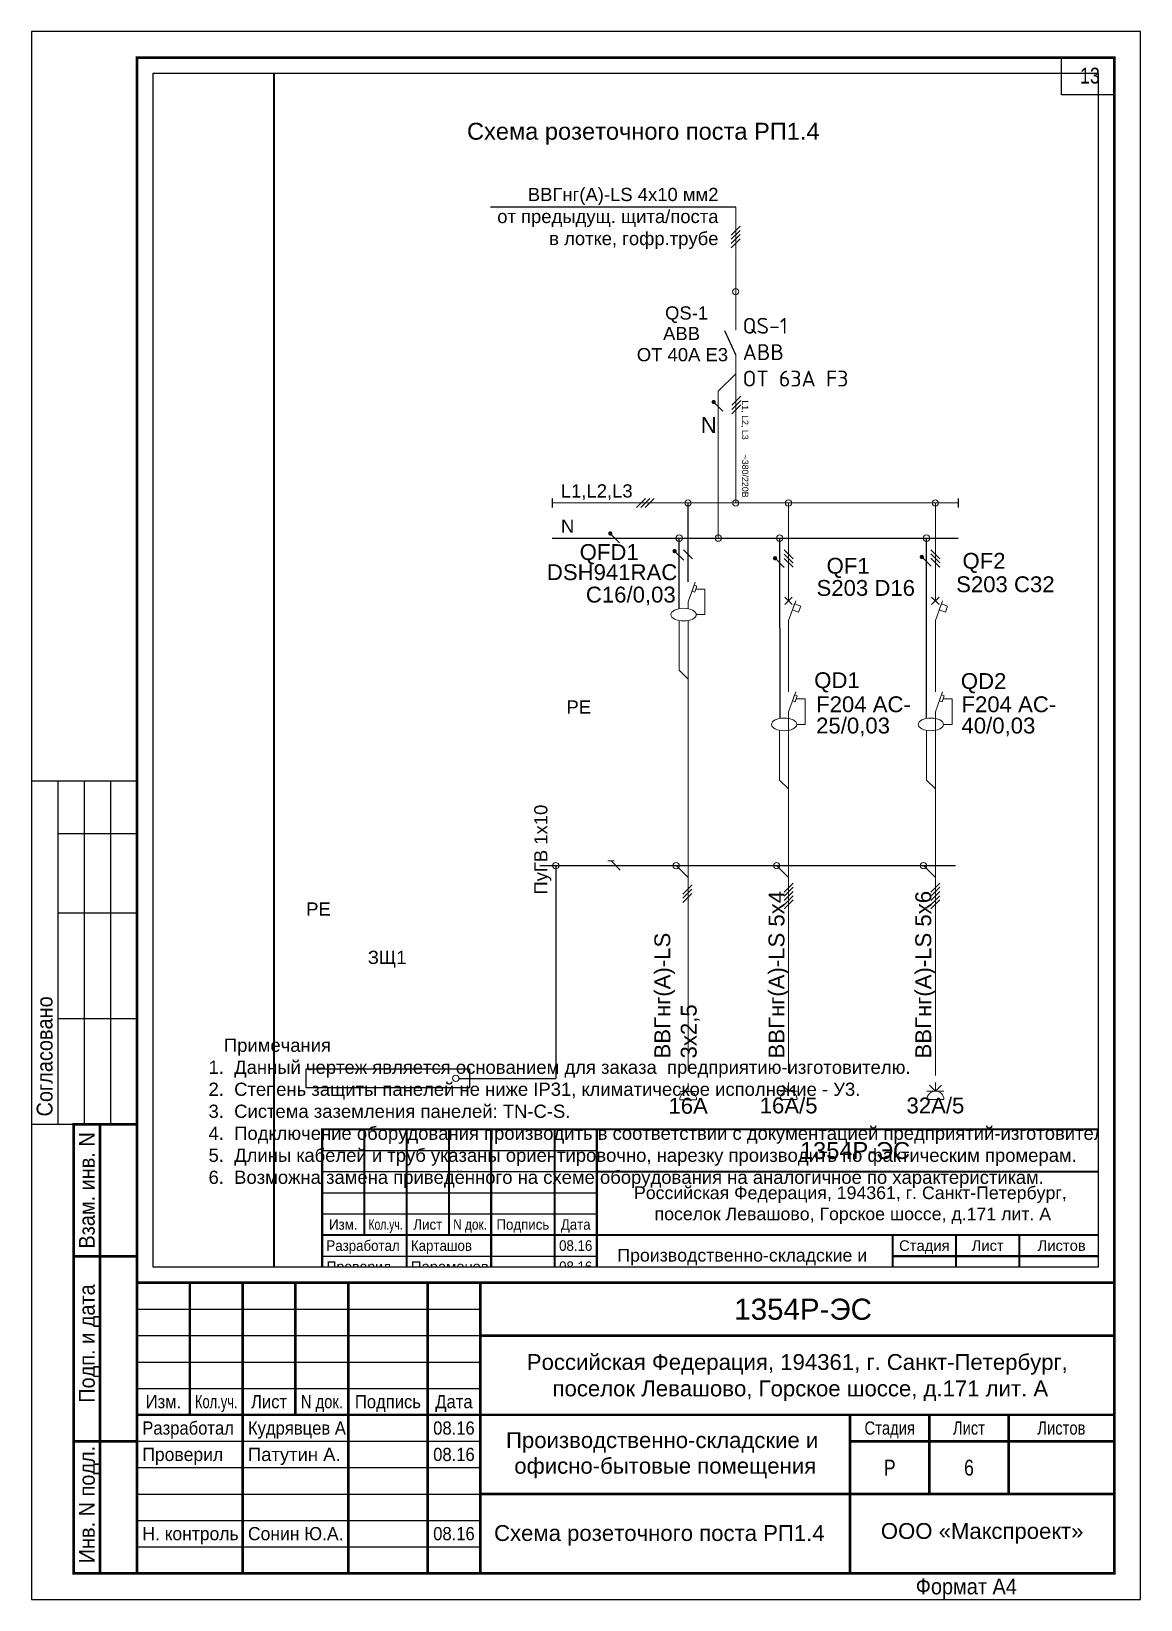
# Paper-space layout 'Стр13- РП1.4 сх' of a CAD drawing. Header units: millimetres. Extents: x 0 to 210, y 0 to 297.
# The model-space entities are those that its viewports show. They can reach past a viewport. Long polylines and large blocks are cut down to what shows.
import ezdxf
from ezdxf.enums import TextEntityAlignment as Align

# ---------------------------------------------------------------- set-up
doc = ezdxf.new("R2010")
doc.units = ezdxf.units.MM
doc.linetypes.add('CENTERX2', pattern=[4, 2.5, -0.5, 0.5, -0.5])
for name, color, linetype in [('$TEXT', 250, 'Continuous'), ('$ФОРМАТКА', 7, 'Continuous'), ('4Text', 5, 'Continuous'), ('Пров', 7, 'Continuous')]:
    doc.layers.add(name, color=color, linetype=linetype)
doc.layers.add('$Видовой Экран', color=41, linetype='Continuous', plot=False)
for name, color, linetype, lineweight in [('$Оbорудование', 173, 'Continuous', 20), ('TONK', 7, 'Continuous', 30), ('Линии контура', 5, 'Continuous', 60)]:
    doc.layers.add(name, color=color, linetype=linetype, lineweight=lineweight)
doc.styles.add('Arial', font='arial.ttf', dxfattribs={"height": 3.5})
doc.styles.add('ESKD', font='arial.ttf', dxfattribs={"width": 0.8, "height": 3})
doc.styles.add('GOST_B', font='isocpeur.ttf', dxfattribs={"height": 2.5})
doc.styles.add('Анно2.0', font='arial.ttf', dxfattribs={"height": 2})
doc.styles.add('Аннот2.5', font='arial.ttf', dxfattribs={"height": 2.5})

msp = doc.modelspace()

# ---------------------------------------------------------------- linework, layer by layer
at = {"layer": '$ФОРМАТКА', "linetype": 'Continuous', "const_width": 50}
msp.add_lwpolyline([(356532.1, -232999), (376169.7, -232999), (376169.7, -202090.1), (356532.1, -202090.1)], close=True, dxfattribs=at)
at = {"layer": '$ФОРМАТКА'}
msp.add_lwpolyline([(376169.7, -232999, 50, 50, 0), (357669.7, -232999, 50, 50, 0), (357669.7, -227499, 50, 50, 0), (376169.7, -227499, 50, 50, 0)], format="xyseb", close=True, dxfattribs=at)
at = {"layer": '$ФОРМАТКА', "const_width": 50}
for points in [[(358669.7, -229999), (358669.7, -227499)], [(359669.7, -232999), (359669.7, -227499)], [(360669.7, -229999), (360669.7, -227499)], [(361669.7, -232999), (361669.7, -227499)], [(363169.7, -232999), (363169.7, -227499)], [(364169.7, -232999), (364169.7, -227499)], [(364169.7, -228499), (376169.7, -228499)], [(357669.7, -229999), (376169.7, -229999)], [(371169.7, -232999), (371169.7, -229999)], [(372669.7, -231499), (372669.7, -229999)], [(374169.7, -231499), (374169.7, -229999)], [(371169.7, -230499), (376169.7, -230499)]]:
    msp.add_lwpolyline(points, dxfattribs=at)
at = {"layer": '$ФОРМАТКА'}
for points in [[(357669.7, -227999), (364169.7, -227999)], [(357669.7, -228499), (357669.7, -232999)], [(357669.7, -228499), (364169.7, -228499)], [(357669.7, -228499), (357669.7, -232999)], [(357669.7, -228999), (364169.7, -228999)], [(357669.7, -229499), (364169.7, -229499)], [(358669.7, -229999), (358669.7, -229999)], [(360669.7, -229999), (360669.7, -229999)], [(357669.7, -230499), (364169.7, -230499)]]:
    msp.add_lwpolyline(points, dxfattribs=at)
at = {"color": 7}
for p, q in [((367456.3, -205665), (361651.3, -205665)), ((367456.3, -209162), (367197.5, -208597.9)), ((363115.3, -212565.5), (363115.3, -212773.9)), ((366328.7, -214538.2), (366328.7, -212669.7)), ((372722.4, -212565.4), (372722.4, -212773.8)), ((366118.3, -215172.9), (366118.3, -213501.9)), ((371969.9, -217772.3), (371970, -213501.9))]:
    msp.add_line(p, q, dxfattribs=at)
at = {"color": 7, "linetype": 'CENTERX2', "ltscale": 200}
for p, q in [((363115.3, -213501.9), (372722.4, -213501.8)), ((362824, -221253.9), (372657.3, -221253.8))]:
    msp.add_line(p, q, dxfattribs=at)
at = {"color": 7, "const_width": 50}
for points in [[(366910.4, -210280.2, 1), (366960.4, -210280.2, 1)], [(364463.6, -213393.1, 1), (364513.6, -213393.1, 1)], [(365984.5, -213808.7, 1), (366034.5, -213808.7, 1)], [(368362.2, -213978.1, 1), (368412.2, -213978.1, 1)], [(371836.2, -213946.7, 1), (371886.2, -213946.7, 1)]]:
    msp.add_lwpolyline(points, format="xyb", close=True, dxfattribs=at)
at = {"color": 7}
for points in [[(366935.4, -210280.2), (367153, -210497.8)], [(364488.6, -213393.1), (364706.2, -213610.7)], [(366009.5, -213808.7), (366227.1, -214026.3)], [(368496, -213501.9), (368501, -217771.3)], [(368387.2, -213978.1), (368604.8, -214195.7)], [(371861.2, -213946.7), (372078.8, -214164.3)], [(368618, -215073.3), (368794.7, -214896.5)], [(368794.7, -215073.3), (368618, -214896.5)], [(372092, -215073.3), (372268.7, -214896.5)], [(372268.7, -215073.3), (372092, -214896.5)], [(363197.8, -221253.9), (363197.8, -226290.8)], [(364507.4, -221145.1), (364725, -221362.7)], [(360906.9, -226290.8), (363197.8, -226290.8)]]:
    msp.add_lwpolyline(points, dxfattribs=at)
msp.add_lwpolyline([(357292.1, -226064.9), (361154.8, -226064.9), (361154.8, -226516.6), (357292.1, -226516.6)], close=True, dxfattribs=at)
at = {"layer": 'TONK', "color": 7, "lineweight": 20}
for p, q in [((367044.2, -210024.6), (367456.3, -209612.5)), ((367044.2, -213501.9), (367044.2, -210024.6))]:
    msp.add_line(p, q, dxfattribs=at)
for points in [[(367350.3, -206327.8), (367562.4, -206115.7)], [(367350.3, -206427.8), (367562.4, -206215.7)], [(367350.3, -206527.8), (367562.4, -206315.7)], [(367350.3, -206627.8), (367562.4, -206415.7)], [(367363.3, -210356.5), (367575.4, -210144.4)], [(367363.3, -210456.5), (367575.4, -210244.4)], [(367363.3, -210556.5), (367575.4, -210344.4)], [(365111.1, -212775.7), (365323.2, -212563.6)], [(365211.1, -212775.7), (365423.2, -212563.6)], [(365311.1, -212775.7), (365523.2, -212563.6)], [(366222.6, -213783), (366434.7, -213995.2)], [(368812.4, -213993), (368600.3, -213780.9)], [(372286.4, -213988.5), (372074.3, -213776.3)], [(368812.4, -214093), (368600.3, -213880.9)], [(368812.4, -214193), (368600.3, -213980.9)], [(372286.4, -214088.5), (372074.3, -213876.3)], [(372286.4, -214188.5), (372074.3, -213976.3)], [(366330.4, -216840.8), (366118.3, -216628.6), (366118.3, -215453.9)], [(368708.1, -219440.1), (368496, -219228), (368496, -218053.2)], [(372182.1, -219440.1), (371970, -219228), (371970, -218053.2)], [(364432.4, -221145.1), (364582.4, -221145.1)], [(366330.4, -221536.7), (366047.6, -221253.9)], [(368708.2, -221536.7), (368425.3, -221253.8)], [(372182.1, -221536.7), (371899.3, -221253.9)], [(366208.4, -221927.9), (366420.5, -221715.7)], [(366208.4, -222027.9), (366420.5, -221815.7)], [(366208.4, -222127.9), (366420.5, -221915.7)], [(368602.1, -221879.6), (368814.2, -221667.5)], [(368602.1, -221979.6), (368814.2, -221767.5)], [(368602.1, -222079.6), (368814.2, -221867.5)], [(368602.1, -222179.6), (368814.2, -221967.5)], [(372076.1, -221879.6), (372288.2, -221667.5)], [(372076.1, -221979.6), (372288.2, -221767.5)], [(372076.1, -222079.6), (372288.2, -221867.5)], [(372076.1, -222179.6), (372288.2, -221967.5)], [(368602.1, -222279.6), (368814.2, -222067.5)], [(372076.1, -222279.6), (372288.2, -222067.5)], [(366330.8, -226600.8), (366330.8, -226400.8)], [(368566.7, -226451.2), (368708.1, -226592.6)], [(368708.1, -226592.6), (368708.1, -226392.6)], [(368849.5, -226451.2), (368708.1, -226592.6)], [(372040.7, -226451.2), (372182.1, -226592.6)], [(372182.1, -226592.6), (372182.1, -226392.6)], [(372323.5, -226451.2), (372182.1, -226592.6)], [(366130.8, -226600.8), (366530.8, -226600.8)], [(366130.8, -226800.8), (366530.8, -226800.8)], [(368508.1, -226592.6), (368908.1, -226592.6)], [(368508.1, -226792.6), (368908.1, -226792.6)], [(371982.1, -226592.6), (372382.1, -226592.6)], [(371982.1, -226792.6), (372382.1, -226792.6)]]:
    msp.add_lwpolyline(points, dxfattribs=at)
for centre in [(366330.8, -226800.8), (368708.1, -226792.6), (372182.1, -226792.6)]:
    msp.add_arc(centre, 200, 0, 180, dxfattribs=at)
at = {"layer": 'Линии контура', "color": 7, "lineweight": 20}
msp.add_line((366328.7, -215172.9), (366328.7, -215013.4), dxfattribs=at)
for points in [[(367456.3, -205665), (367456.3, -208575.6)], [(367456.3, -209162), (367456.3, -212669.6)], [(363115.3, -212669.7), (372722.4, -212669.6)], [(368706.3, -212669.7), (368706.3, -214984.9)], [(372180.4, -212669.7), (372180.4, -214984.9)], [(366328.7, -215013.4), (366499.7, -214543.5)], [(366514.1, -214708.4), (366723.5, -214708.4), (366723.5, -215313.4), (366523.5, -215313.4)], [(368708.1, -215453.5), (368877.4, -214988.6)], [(372182.1, -215453.5), (372351.4, -214988.6)], [(366330.4, -215453.5), (366330.4, -226123.6)], [(368708.1, -215453.5), (368708.1, -217142.9)], [(372182.1, -215453.5), (372182.1, -217142.9)], [(372182.1, -215453.5), (372182.1, -217142.9)], [(368706.3, -217612.7), (368877.4, -217142.9)], [(372180.4, -217612.7), (372351.4, -217142.9)], [(372182.1, -216960.5), (372182.1, -217142.9)], [(368891.8, -217307.8), (369101.2, -217307.8), (369101.2, -217912.7), (368901.2, -217912.7)], [(372365.8, -217307.8), (372575.2, -217307.8), (372575.2, -217912.7), (372375.2, -217912.7)], [(368708.1, -217612.7), (368708.1, -226163.4)], [(372182.1, -217607.9), (372182.1, -226223.2)], [(372182.1, -217607.9), (372182.1, -226223.2)]]:
    msp.add_lwpolyline(points, dxfattribs=at)
for points in [[(366474, -214614), (366539.8, -214638), (366488.5, -214778.9), (366422.7, -214755)], [(368848.6, -215059), (368996.7, -215111.9), (368945.4, -215252.9), (368797.3, -215200)], [(372322.6, -215059), (372470.7, -215111.9), (372419.4, -215252.9), (372271.3, -215200)], [(368848.6, -217213.4), (368914.4, -217237.3), (368863.1, -217378.2), (368797.3, -217354.3)], [(372325.7, -217213.4), (372391.5, -217237.3), (372340.2, -217378.2), (372274.4, -217354.3)]]:
    msp.add_lwpolyline(points, close=True, dxfattribs=at)
for centre in [(367456.3, -207667.9), (366328.7, -212669.7), (367456.3, -212669.7), (368706.3, -212669.7), (372180.4, -212669.7), (366118.3, -213501.9), (367044.2, -213501.9), (368496, -213501.9), (371970, -213501.9), (363197.8, -221253.9), (366047.6, -221253.9), (368425.3, -221253.8), (371899.3, -221253.9), (360831.9, -226290.8), (360831.9, -226290.8)]:
    msp.add_circle(centre, 75, dxfattribs=at)
for centre in [(366223.5, -215313.4), (368601.2, -217912.7), (372075.2, -217912.7)]:
    msp.add_ellipse(centre, major_axis=(300, 0), ratio=0.5, dxfattribs=at)

# ---------------------------------------------------------------- texts
at = {"layer": '$TEXT', "color": 0, "style": 'Arial'}
for s, p in [('Российская Федерация, 194361, г. Санкт-Петербург,', (370169.7, -228999)), (' поселок Левашово, Горское шоссе, д.171 лит. А', (370169.7, -229499)), ('Производственно-складские и ', (367669.7, -230477.6)), ('офисно-бытовые помещения', (367669.7, -230964.2))]:
    msp.add_text(s, height=300, dxfattribs=at).set_placement(p, align=Align.MIDDLE_CENTER)
at = {"layer": '$Оbорудование', "color": 0, "linetype": 'ByBlock', "insert": (367620.7, -208287.5), "char_height": 375, "attachment_point": 1, "style": 'GOST_B'}
msp.add_mtext_dynamic_manual_height_columns('QS-1\\PABB\\POT 63A F3', width=3127.189, gutter_width=1875, heights=[0], dxfattribs=at)
at = {"layer": '$ФОРМАТКА', "style": 'Arial'}
for s, height, p in [('1354Р-ЭС', 400, (370279.8, -227999)), ('Стадия', 250, (371919.7, -230249)), ('Лист', 250, (373419.7, -230249)), ('Листов', 250, (375169.7, -230249)), ('Р', 300, (371919.7, -230999))]:
    msp.add_text(s, height=height, dxfattribs=at).set_placement(p, align=Align.MIDDLE_CENTER)
for s, width, p in [('Изм.', 0.9, (358169.7, -229749)), ('Кол.уч.', 0.7, (359169.7, -229749)), ('Лист', 0.9, (360169.7, -229749)), ('N док.', 0.8, (361169.7, -229749)), ('Подпись', 0.9, (362419.7, -229749)), ('Дата', 0.9, (363669.7, -229749)), ('08.16', 0.9, (363669.7, -230249)), ('08.16', 0.9, (363669.7, -230749))]:
    msp.add_text(s, height=250, dxfattribs=dict(at, width=width)).set_placement(p, align=Align.MIDDLE_CENTER)
at = {"layer": '$ФОРМАТКА', "ltscale": 5, "style": 'Arial'}
for s, width, p in [('Разработал', 0.9, (357769.7, -230249)), ('Карташов', 0.9, (359769.7, -230249)), ('Проверил', 0.95, (357769.7, -230749))]:
    msp.add_text(s, height=250, dxfattribs=dict(at, width=width)).set_placement(p, align=Align.MIDDLE_LEFT)
msp.add_text('Парамонов', height=250, dxfattribs=at).set_placement((359769.7, -230749), align=Align.MIDDLE_LEFT)
at = {"layer": '4Text', "color": 7, "linetype": 'Continuous', "style": 'ESKD'}
for s, p in [('L1, L2, L3', (367681.1, -210240.4)), ('~380/220В        ', (367681.1, -211523.7))]:
    msp.add_text(s, height=150, rotation=270, dxfattribs=at).set_placement(p, align=Align.MIDDLE_LEFT)
at = {"layer": 'TONK', "color": 7, "lineweight": 20, "insert": (365269, -203930.5), "char_height": 400, "width": 13228.579, "attachment_point": 5, "style": 'Анно2.0'}
msp.add_mtext('Схема розеточного поста РП1.4', dxfattribs=at)
at = {"layer": 'Пров', "color": 7, "lineweight": 20, "style": 'Аннот2.5'}
for s, height, p in [('QS-1', 312.5, (365784, -208327.2)), ('АВВ', 312.5, (365737.3, -208814.9)), ('ОТ 40А E3', 312.5, (365115.8, -209314.8)), ('N', 375, (366629.7, -211011.6)), ('L1,L2,L3', 312.5, (363317.9, -212540.7)), ('N', 312.5, (363319.5, -213375.7)), ('QFD1', 375, (363763.3, -214019.6)), ('DSH941RAC', 375, (362987.7, -214495.6)), ('QF1', 375, (369607.1, -214343.8)), ('QF2', 375, (372822.5, -214226.5)), ('S203 D16', 375, (369368.5, -214868.4)), ('S203 C32', 375, (372672.7, -214781.6)), ('C16/0,03', 375, (363910.8, -215025.9)), ('QD1', 375, (369313.6, -217053.2)), ('QD2', 375, (372783.4, -217072.7)), ('PE', 312.5, (363451.3, -217655.7)), ('F204 AC-', 375, (369359.4, -217622.4)), ('F204 AC-', 375, (369359.4, -217622.4)), ('F204 AC-', 375, (372798.8, -217622.4)), ('F204 AC-', 375, (372798.8, -217622.4)), ('25/0,03', 375, (369359.4, -218125.9)), ('40/0,03', 375, (372798.8, -218125.9)), ('РЕ', 312.5, (357292.6, -222438.2))]:
    msp.add_text(s, height=height, dxfattribs=at).set_placement(p)
msp.add_text('ЗЩ1', height=312.5, dxfattribs=at).set_placement((359206.6, -223469.8), align=Align.MIDDLE)
for s, p in [('16А', (366330.8, -226940.7)), ('16А/5', (368708.1, -226932.5)), ('32А/5', (372182.1, -226932.5))]:
    msp.add_text(s, height=375, dxfattribs=at).set_placement(p, align=Align.MIDDLE_CENTER)
at = {"layer": 'Пров', "color": 7, "lineweight": 20, "char_height": 312.5, "style": 'Аннот2.5'}
for s, insert, width, attachment_point in [('{\\C7;ВВГнг(A)-LS} 4х10 мм2\\Pот предыдущ. щита/поста\\Pв лотке, гофр.трубе', (367048.4, -205934.7), 5392.256, 6), ('   {\\C256;Примечания\\P1.  Данный чертеж является основанием для заказа  предприятию-изготовителю.\\P2.  Степень защиты панелей не ниже IP31, климатическое исполнение - У3.  \\P3.  Система заземления панелей: TN-С-S.\\P4.  Подключение оборудования производить в соответствии с документацией предприятий-изготовителей.  \\P5.  Длины кабелей и труб указаны ориентировочно, нарезку производить по фактическим промерам.  \\P6.  Возможна замена приведённого на схеме оборудования на аналогичное по характеристикам.}', (354980.6, -225350.2), 21392.7, 1)]:
    msp.add_mtext(s, dxfattribs=dict(at, insert=insert, width=width, attachment_point=attachment_point))
at = {"layer": 'Пров', "color": 7, "lineweight": 20, "attachment_point": 4, "rotation": 90}
for s, insert, char_height, width, style in [('ПуГВ 1х10', (362890.6, -221940.2), 312.5, 3178.765, 'Аннот2.5'), ('{\\C7;ВВГнг(A)-LS} 5х4', (368476.7, -225819.8), 375, 3814.518, 'Аннот2.5'), ('{\\C7;ВВГнг(A)-LS} 5х6', (371950.7, -225819.8), 375, 3814.518, 'Анно2.0'), ('{\\C7;ВВГнг(A)-LS} 3х2,5', (366066.6, -225819.8), 375, 3814.518, 'Аннот2.5')]:
    msp.add_mtext(s, dxfattribs=dict(at, insert=insert, char_height=char_height, width=width, style=style))

psp = doc.layouts.new('Стр13- РП1.4 сх')

# ---------------------------------------------------------------- linework, layer by layer
at = {"layer": '$Видовой Экран'}
psp.add_lwpolyline([(23, 63), (202, 63), (202, 289), (23, 289)], close=True, dxfattribs=at)
at = {"layer": '$ФОРМАТКА'}
psp.add_lwpolyline([(210, 0), (210, 297), (0, 297), (0, 0)], close=True, dxfattribs=at)
at = {"layer": '$ФОРМАТКА', "linetype": 'Continuous', "const_width": 0.5}
psp.add_lwpolyline([(20, 5), (205, 5), (205, 292), (20, 292)], close=True, dxfattribs=at)
at = {"layer": '$ФОРМАТКА'}
for points in [[(205, 285), (195, 285), (195, 292), (205, 292), (205, 285)], [(20, 155), (0, 155)], [(5, 155), (5, 90)], [(10, 155), (10, 90)], [(15, 155), (15, 90)], [(20, 145), (5, 145)], [(20, 130), (5, 130)], [(20, 110), (5, 110)], [(20, 90), (0, 90)], [(20, 55), (85, 55)], [(20, 50), (20, 5)], [(20, 50), (85, 50)], [(20, 50), (20, 5)], [(20, 45), (85, 45)], [(20, 40), (85, 40)], [(30, 35), (30, 35)], [(50, 35), (50, 35)], [(20, 30), (85, 30)], [(20, 25), (85, 25)], [(20, 20), (85, 20)], [(20, 15), (85, 15)], [(20, 10), (85, 10)]]:
    psp.add_lwpolyline(points, dxfattribs=at)
psp.add_lwpolyline([(20, 5, 0.5, 0.5, 0), (8, 5, 0.5, 0.5, 0), (8, 90, 0.5, 0.5, 0), (20, 90, 0, 0, 0)], format="xyseb", dxfattribs=at)
at = {"layer": '$ФОРМАТКА', "const_width": 0.5}
for points in [[(20, 90), (8, 90)], [(13, 90), (13, 5)], [(20, 65), (8, 65)], [(30, 35), (30, 60)], [(40, 5), (40, 60)], [(50, 35), (50, 60)], [(60, 5), (60, 60)], [(75, 5), (75, 60)], [(85, 5), (85, 60)], [(85, 50), (205, 50)], [(20, 35), (205, 35)], [(155, 5), (155, 35)], [(170, 20), (170, 35)], [(185, 20), (185, 35)], [(20, 30), (8, 30)], [(155, 30), (205, 30)], [(85, 20), (205, 20)]]:
    psp.add_lwpolyline(points, dxfattribs=at)
at = {"layer": '$ФОРМАТКА'}
psp.add_lwpolyline([(205, 5, 0.5, 0.5, 0), (20, 5, 0.5, 0.5, 0), (20, 60, 0.5, 0.5, 0), (205, 60, 0.5, 0.5, 0)], format="xyseb", close=True, dxfattribs=at)

# ---------------------------------------------------------------- texts
at = {"layer": '$TEXT', "style": 'Arial', "width": 0.8}
for s, p in [('13', (200.41, 288.62)), ('6', (177.5, 25))]:
    psp.add_text(s, height=3, dxfattribs=at).set_placement(p, align=Align.MIDDLE_CENTER)
at = {"layer": '$TEXT', "style": 'Arial'}
for s, p in [('Российская Федерация, 194361, г. Санкт-Петербург,', (145, 45)), (' поселок Левашово, Горское шоссе, д.171 лит. А', (145, 40)), ('Производственно-складские и ', (120, 30.21)), ('офисно-бытовые помещения', (120, 25.35))]:
    psp.add_text(s, height=3, dxfattribs=at).set_placement(p, align=Align.MIDDLE_CENTER)
at = {"layer": '$TEXT', "ltscale": 5, "style": 'Arial'}
psp.add_text('Схема розеточного поста РП1.4', height=3, dxfattribs=at).set_placement((118.88, 12.61), align=Align.MIDDLE_CENTER)
at = {"layer": '$ФОРМАТКА', "style": 'Arial', "width": 0.9}
psp.add_text('Согласовано', height=3, rotation=90, dxfattribs=at).set_placement((2.5, 91.5), align=Align.MIDDLE_LEFT)
for s, p in [('Взам. инв. N', (10.5, 77.5)), ('Подп. и дата', (10.5, 48.5)), ('Инв. N подл.', (10.5, 18))]:
    psp.add_text(s, height=3, rotation=90, dxfattribs=at).set_placement(p, align=Align.MIDDLE_CENTER)
at = {"layer": '$ФОРМАТКА', "style": 'Arial'}
for s, height, p in [('1354Р-ЭС', 4, (146.1, 55)), ('ООО «Макспроект»', 3, (180, 13))]:
    psp.add_text(s, height=height, dxfattribs=at).set_placement(p, align=Align.MIDDLE_CENTER)
for s, height, width, p in [('Изм.', 2.5, 0.9, (25, 37.5)), ('Кол.уч.', 2.5, 0.7, (35, 37.5)), ('Лист', 2.5, 0.9, (45, 37.5)), ('N док.', 2.5, 0.8, (55, 37.5)), ('Подпись', 2.5, 0.9, (67.5, 37.5)), ('Дата', 2.5, 0.9, (80, 37.5)), ('08.16', 2.5, 0.9, (80, 32.5)), ('Стадия', 2.5, 0.8, (162.5, 32.5)), ('Лист', 2.5, 0.8, (177.5, 32.5)), ('Листов', 2.5, 0.8, (195, 32.5)), ('08.16', 2.5, 0.9, (80, 27.5)), ('Р', 3, 0.8, (162.5, 25)), ('08.16', 2.5, 0.9, (80, 12.5)), ('Формат А4', 3, 0.9, (177, 2.5))]:
    psp.add_text(s, height=height, dxfattribs=dict(at, width=width)).set_placement(p, align=Align.MIDDLE_CENTER)
at = {"layer": '$ФОРМАТКА', "ltscale": 5, "style": 'Arial'}
for s, width, p in [('Разработал', 0.9, (21, 32.5)), ('Кудрявцев А.', 0.9, (41, 32.5)), ('Проверил', 0.95, (21, 27.5)), ('Н. контроль', 0.95, (21, 12.5)), ('Сонин Ю.А.', 0.95, (41, 12.5))]:
    psp.add_text(s, height=2.5, dxfattribs=dict(at, width=width)).set_placement(p, align=Align.MIDDLE_LEFT)
psp.add_text('Патутин А.', height=2.5, dxfattribs=at).set_placement((41, 27.5), align=Align.MIDDLE_LEFT)

# ---------------------------------------------------------------- viewports
at = {"layer": '$Видовой Экран', "view_target_point": (315719.61, -306808.03)}
vp = psp.add_viewport(center=(112.5, 176), size=(179, 226), view_center_point=(49131.16, 90177.44), view_height=28250.002, dxfattribs=at)
vp.dxf.flags = 0x10000  # cut along an outline
vp.dxf.clipping_boundary_handle = psp.add_lwpolyline([(23, 63), (202, 63), (202, 289), (23, 289)], format="xyb", close=True, dxfattribs={"invisible": 1}).dxf.handle

doc.saveas('drawing.dxf')
